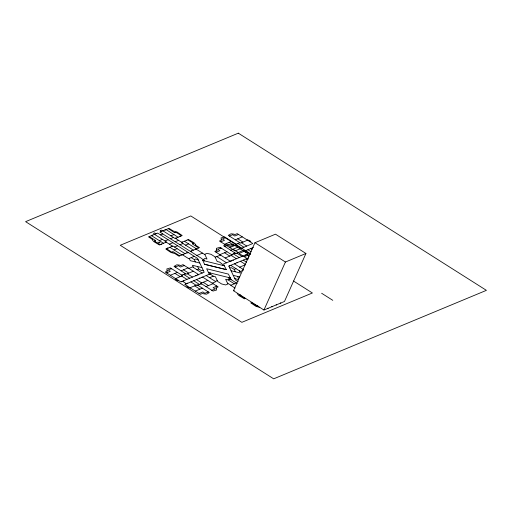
<?xml version="1.0" encoding="UTF-8"?>
<svg xmlns="http://www.w3.org/2000/svg" width="512" height="512" viewBox="0 0 512 512"><rect width="100%" height="100%" fill="white"/><g stroke="black" fill="none" stroke-linecap="round" stroke-linejoin="round"><path stroke-width="0.77" d="M233.485 290.72L254.963 242.714L275.475 234.182L305.939 253.478L284.467 301.485L263.949 310.022L233.485 290.72L234.253 290.4M263.949 310.022L285.427 262.016L305.939 253.478M230.72 279.776L229.184 278.854L231.072 279.629L228.461 274.118L206.669 268.762L209.286 274.253L209.882 274.63L210.694 274.291L209.997 272.922L210.694 274.291L213.235 276.192L215.43 276.736L217.677 281.459L221.6 283.949L225.632 284.941L227.891 284L225.651 279.29L228.128 279.898L229.184 278.854L228.544 277.498L230.259 277.92L231.072 279.629L237.146 283.482M203.584 259.43L204.256 260.832L203.584 259.43L204.806 258.477L207.002 259.021L204.755 254.291L207.046 253.344L211.072 254.336L214.95 256.794L217.197 261.51L219.674 262.125L222.138 264.038L222.784 265.395M229.798 247.584L236.845 244.653L224.589 236.896L221.024 237.952L221.402 239.36L221.056 239.494L221.875 240.013L219.443 241.024L235.053 250.912L252.819 243.526L237.216 233.638L234.784 234.65L233.958 234.125L231.027 233.792L228.275 235.36L235.328 239.827L242.298 236.858M198.598 274.541L182.989 264.653L180.557 265.664L179.738 265.139L176.8 264.806L174.048 266.374L181.101 270.842L188.07 267.872M162.976 230.848L175.059 238.502L182.195 235.526L177.011 231.994L173.184 230.976L169.011 228.339L159.91 232.122L202.061 258.72L204.544 264.282L226.298 269.619L223.469 264.006L248.173 253.92L232.563 244.032L230.131 245.043L229.312 244.518L226.374 244.186L223.622 245.754L230.675 250.221L237.645 247.251M195.315 291.11L202.285 288.134L209.338 292.602L206.586 294.176L203.654 293.837L202.829 293.318L200.397 294.33L184.794 284.442L209.286 274.253M188.064 252.39L178.957 256.173L174.79 253.53L170.957 252.512L165.779 248.986L172.915 246.003L184.998 253.658M215.43 281.389L217.274 280.614M154.534 234.362L166.618 242.016L159.462 244.979L153.805 241.645L152.186 239.712L152.666 239.514L148.493 236.87L157.6 233.082L197.606 258.432L204.16 272.224L180.826 281.926L165.222 272.038L167.654 271.027L166.829 270.509L167.181 270.374L166.797 268.966L170.368 267.91L182.618 275.667L175.571 278.598M193.44 250.15L181.357 242.496L188.512 239.526L194.163 242.861L195.789 244.794L195.309 244.998L199.475 247.635L190.374 251.424M238.138 281.69L235.437 279.974L228.845 266.118L230.746 265.325L240.41 271.443L243.302 270.24M160.493 234.918L162.803 233.958M151.456 235.635L159.354 240.64L162.426 239.36M170.867 235.846L173.946 234.573L178.08 237.235M164.992 240.986L168.058 239.712M170.368 238.752L173.434 237.472M169.363 244.179L172.832 242.733M175.142 241.773L178.605 240.333M174.534 247.034L177.6 245.76M179.91 244.794L182.976 243.52M169.894 247.27L174.029 249.939L177.101 248.659M185.542 245.146L188.614 243.866L196.512 248.87M225.709 237.606L222.406 238.976L224.493 240.301L220.755 241.856M229.395 236.07L232.698 234.694L234.784 236.019L238.522 234.464M194.266 256.32L188.634 258.662L182.426 254.733M196.794 255.488L202.496 253.114M224.525 244.243L231.642 241.363M171.482 268.621L168.179 269.99L170.272 271.315L166.534 272.87M175.168 267.085L178.47 265.709L180.563 267.034L184.301 265.478M221.056 248L217.754 249.37L219.846 250.694L216.102 252.25M224.742 246.464L228.045 245.088L230.138 246.413L233.875 244.858M191.194 257.6L194.272 259.552L195.782 258.925L198.413 260.141M236.16 244.218L239.834 242.688M247.194 239.962L249.056 240.301L250.829 241.427L250.029 241.754M247.565 240.192L240.518 243.123L235.328 239.827M170.304 275.258L177.414 272.378M219.878 254.637L226.989 251.757L232.192 255.046L225.146 257.978M215.13 257.171L220.614 255.11M188.934 268.416L192.557 266.912L202.214 273.03M181.933 275.232L185.606 273.702M231.507 254.611L235.181 253.082M175.206 278.362L175.475 279.373L177.242 280.493L178.042 280.16M242.547 250.355L244.41 250.694L246.182 251.821L245.382 252.154M193.344 271.206L186.291 274.138L181.101 270.842M196.947 269.696L198.746 268.947L201.325 270.586L202.182 270.227L203.347 270.515M242.912 250.586L235.866 253.517L230.675 250.221M253.395 247.443L239.014 253.427L248.115 259.187M244.269 256.755L250.24 254.272M228.845 266.118L248.742 257.837M187.578 286.208L186.784 286.541L188.55 287.661L190.419 288.006M209.606 277.702L213.235 276.192M190.048 287.77L197.094 284.838L202.285 288.134M207.814 280.378L200.768 283.309L213.024 291.066L216.589 290.01L216.205 288.602L216.557 288.467L215.731 287.949L218.163 286.938L202.56 277.05M229.677 267.859L231.635 267.77L234.221 269.408L236.019 268.666M239.622 267.149L245.722 264.608L240.467 261.28M197.779 285.274L201.453 283.744M212.23 283.174L215.859 281.664L206.189 275.539M205.971 286.598L213.088 283.718M199.091 293.498L202.829 291.942L204.915 293.267L208.218 291.891M216.858 286.106L213.12 287.661L215.206 288.986L211.904 290.362M236.371 282.989L230.733 285.338L235.091 288.096M237.658 293.363L237.178 293.562L238.797 295.494L244.454 298.829L245.107 298.56L239.443 294.97M259.782 307.379L255.949 306.362L250.771 302.835L251.424 302.56L257.088 306.15M202.714 260.454L224.499 265.818M199.782 263.021L190.278 260.672L189.21 258.426M204.544 264.275L226.298 269.619M231.04 270.733L240.493 273.069L239.424 270.822M201.978 267.635L192.467 265.286L193.542 267.533M233.242 275.354L239.757 276.96M234.611 278.234L237.184 279.437L238.688 278.81L237.555 276.416M208.474 272.544L230.259 277.92M227.494 283.168L230.982 285.229M184.397 241.242L188.614 243.866M159.354 240.64L163.571 243.27M228.128 279.898L234.381 283.821M254.963 242.714L285.427 262.016M237.69 238.771L242.957 242.106M321.626 293.254L332.787 300.326M241.466 242.733L246.72 246.061M250.682 248.57L251.994 249.402M237.997 243.456L243.936 247.219M247.898 249.728L251.2 251.821M250.24 253.606L190.784 215.936L120.25 245.28L241.862 322.33L312.397 292.986L293.478 281.005M235.898 245.05L241.152 248.378M245.114 250.886L250.374 254.214M233.254 244.838L233.786 245.171M229.133 242.33L234.4 245.67M247.085 254.093L247.616 254.426M246.483 254.618L249.126 256.294M245.114 254.912L245.645 255.251M233.043 249.165L238.31 252.506M236.813 253.126L242.067 256.454M246.035 258.963L247.347 259.795M224.813 246.157L225.344 246.496M234.541 253.069L235.072 253.408M233.344 253.85L239.29 257.613M243.251 260.122L246.547 262.214M231.616 254.291L232.147 254.624M226.989 251.757L219.936 247.29L216.371 248.346L216.755 249.754L216.403 249.888L217.229 250.406L214.797 251.418L230.4 261.306M220.454 247.968L220.992 248.307M231.091 255.386L236.506 258.771M224.48 252.723L229.754 256.064M232.928 259.974L233.466 260.314M236.896 262.49L237.427 262.822M230.957 260.8L231.488 261.133M234.918 263.309L235.456 263.648M216.192 251.936L216.723 252.269M234.368 263.821L243.462 269.581M216.877 256.666L226.656 262.867M181.536 235.795L175.878 232.211L174.656 232.717L168.25 228.653M187.859 239.802L193.517 243.386L192.301 243.891L198.714 247.955M175.002 232.294L175.533 232.634M192.646 243.469L193.178 243.808M179.91 236.192L180.442 236.531M186.234 240.198L186.765 240.538M166.048 229.568L173.946 234.573M196.077 249.05L204.928 254.656M164.858 229.786L165.389 230.125M195.315 249.082L195.846 249.421M280.307 302.931L280.838 303.27M175.667 237.965L176.198 238.304M181.971 241.958L182.502 242.298M175.456 238.336L181.76 242.33M163.194 230.758L161.203 230.15L160.166 230.579L161.536 231.443M160.704 231.514L161.235 231.853M191.162 250.816L191.699 251.149M276.154 304.666L276.691 304.998M156.275 233.357L156.806 233.696M186.739 252.659L187.27 252.992M271.731 306.509L272.262 306.842M155.974 233.76L154.605 232.896L153.574 233.325L154.317 234.451M166.214 242.182L172.512 246.17M165.466 242.208L165.997 242.547M171.77 246.202L172.301 246.541M152.122 235.085L152.653 235.424M182.579 254.381L183.11 254.72M267.571 308.23L268.102 308.57M174.029 249.939L181.92 254.938M159.187 241.997L160.077 242.566L159.194 242.931L157.83 242.067M161.21 243.974L161.741 244.307M167.526 247.974L168.058 248.314M149.261 236.55L155.667 240.614L154.451 241.12L160.115 244.71M179.725 255.853L173.312 251.795L172.096 252.301L166.432 248.71M154.797 240.698L155.328 241.037M172.435 251.878L172.966 252.211M239.782 294.547L240.32 294.886M257.427 305.728L257.958 306.061M183.68 265.459L184.211 265.792M216.237 286.086L216.768 286.419M197.51 274.714L198.042 275.046M201.472 277.222L202.003 277.562M195.539 275.533L196.07 275.872M199.501 278.042L200.032 278.381M183.469 269.786L188.736 273.126M203.213 282.291L208.48 285.632M187.238 273.747L192.493 277.075M196.461 279.584L201.715 282.918M175.238 266.778L175.77 267.117M211.974 290.048L212.506 290.387M184.966 273.69L185.504 274.029M200.813 283.731L201.344 284.07M183.77 274.47L189.715 278.234M193.677 280.742L199.616 284.506M182.042 274.912L182.573 275.245M197.888 284.947L198.419 285.286M170.886 268.589L171.418 268.928M207.616 291.866L208.147 292.198M181.517 276.006L186.931 279.392M190.893 281.901L196.218 285.318M174.906 273.344L180.179 276.685M194.65 285.856L199.923 289.19M183.36 280.595L183.891 280.934M187.322 283.11L187.853 283.443M181.382 281.421L181.92 281.754M185.35 283.93L185.882 284.269M166.618 272.557L167.149 272.89M199.174 293.184L199.706 293.523M182.502 281.229L186.426 283.763M234.221 269.408L235.36 271.802M194.272 259.552L195.411 261.939M197.606 266.554L198.746 268.947M238.317 133.171L25.6 221.651L273.683 378.829L486.4 290.349L238.317 133.171"/></g></svg>
